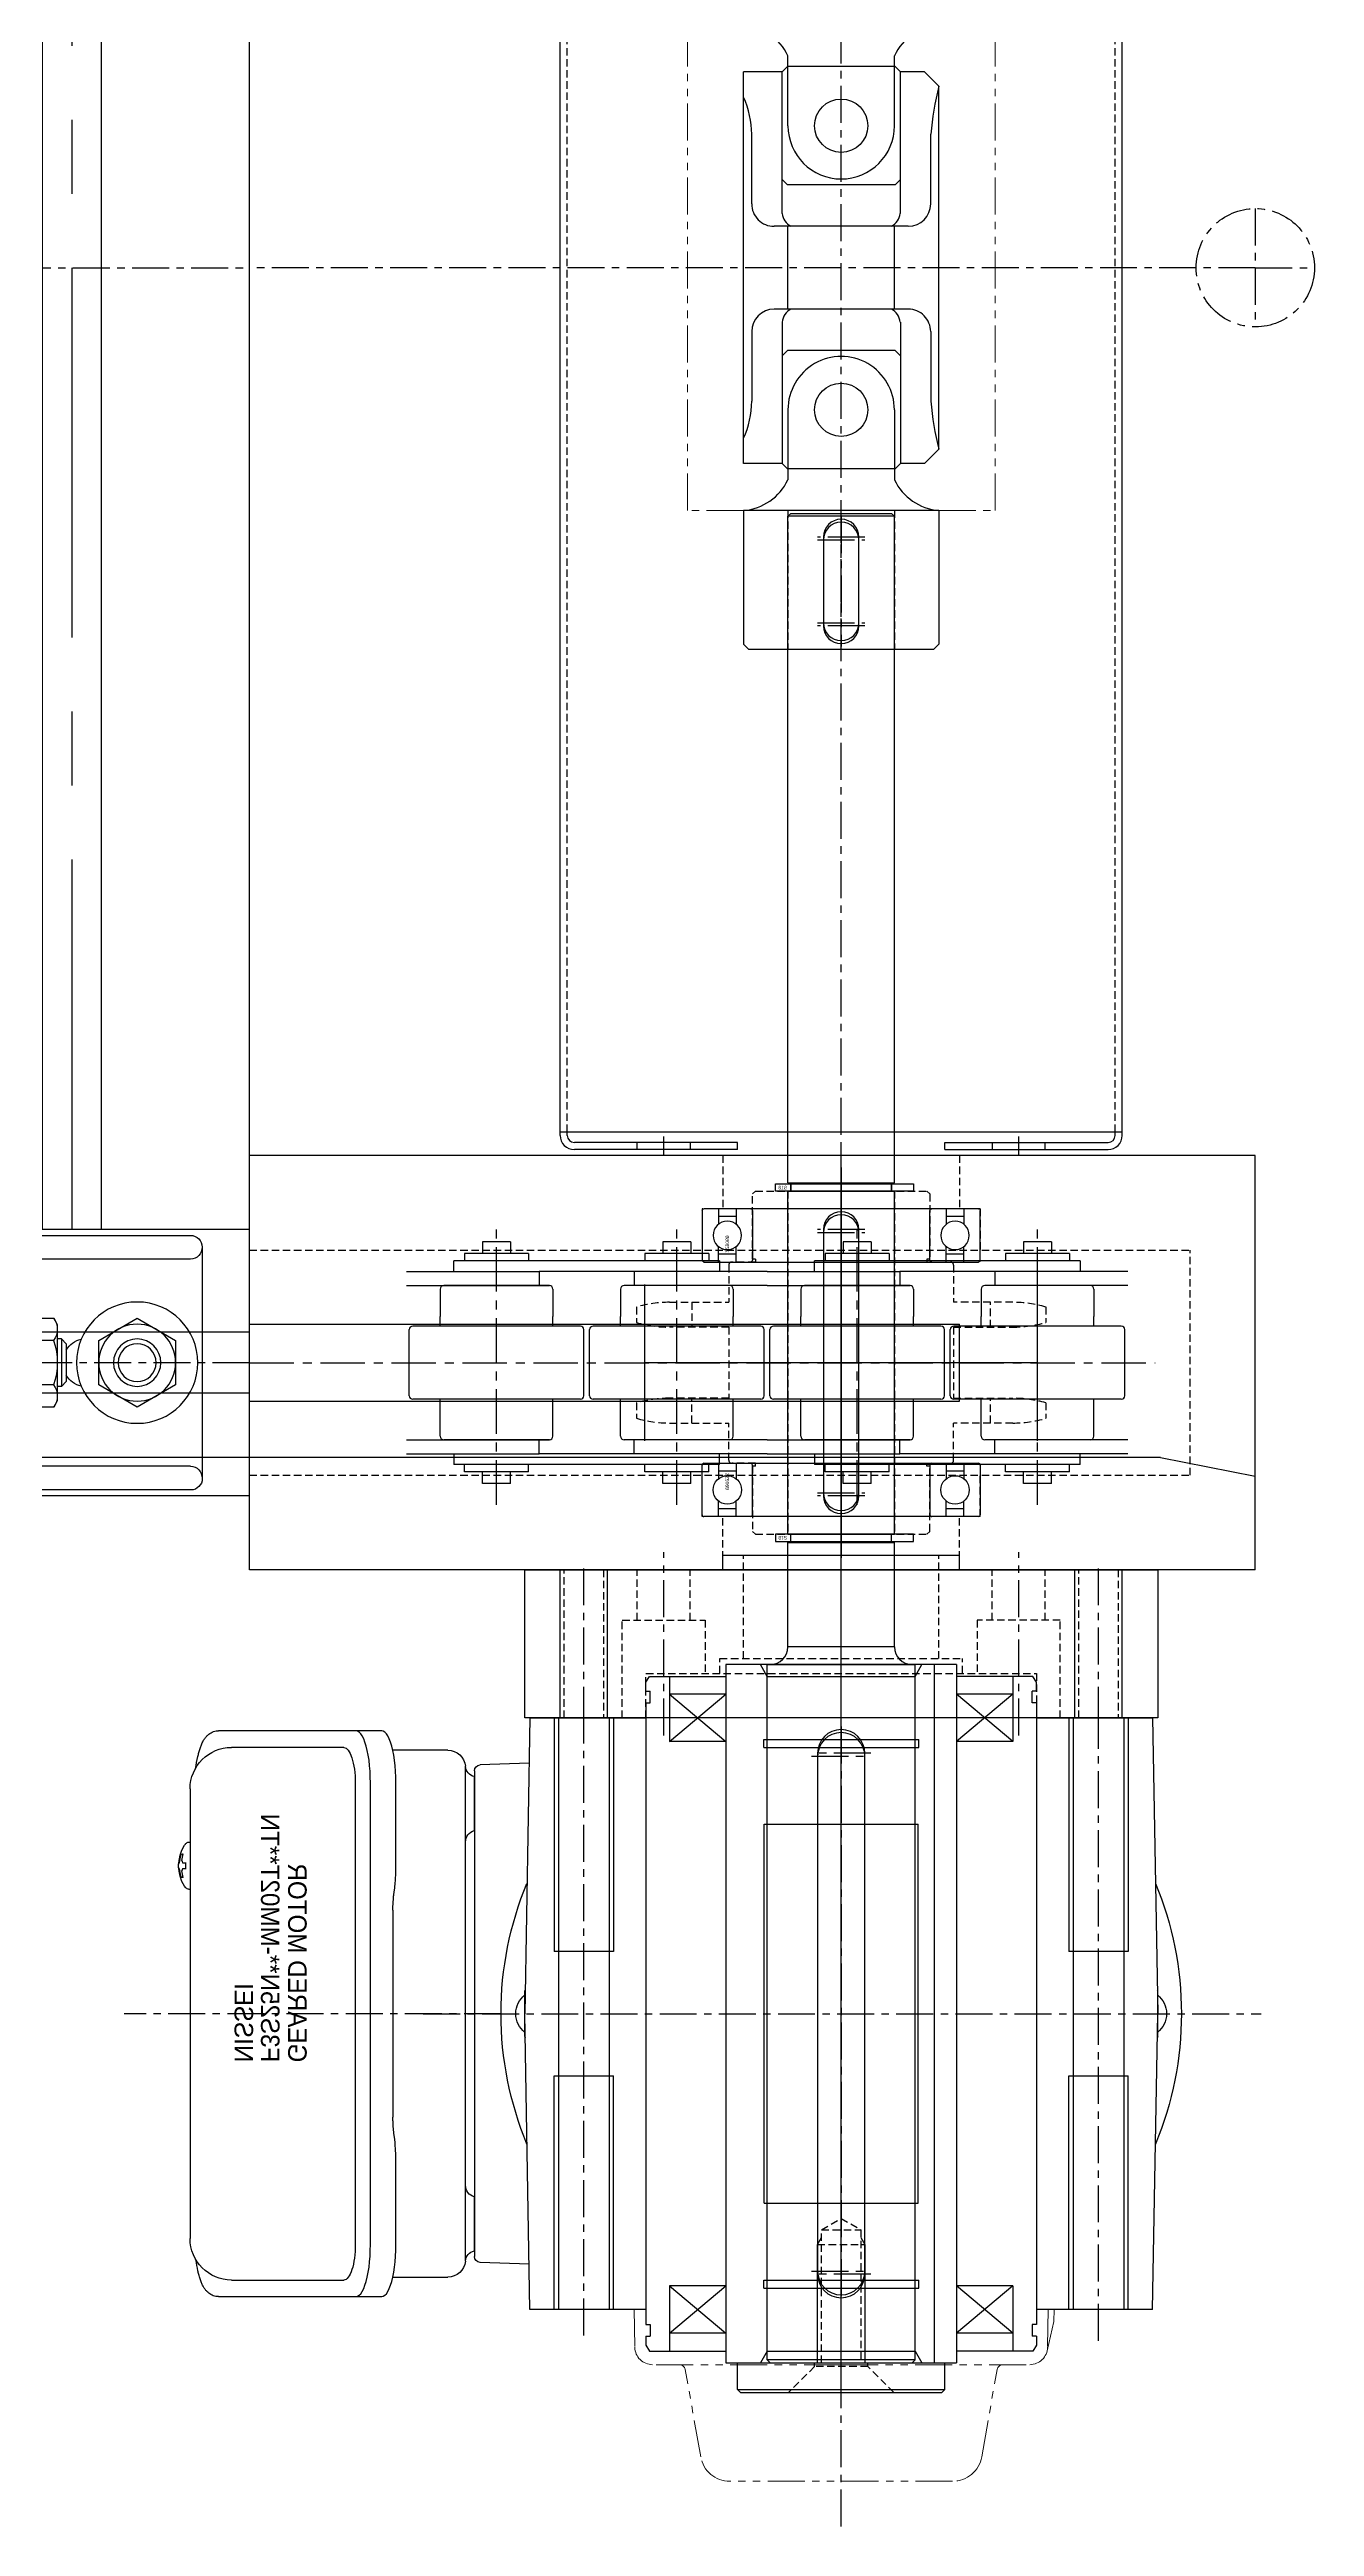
# Model space of a CAD drawing. Header units: inches. Extents: x 0 to 77285, y -118 to 40065.
# Drawn here: x 68292.9 to 68506.7, y 22406.6 to 22825.1 of the extents above; entities that cross this region are included whole.
import ezdxf
from ezdxf.enums import TextEntityAlignment as Align

# ---------------------------------------------------------------- set-up
doc = ezdxf.new("R2010")
doc.units = ezdxf.units.IN
doc.header["$LTSCALE"] = 5
doc.header["$MEASUREMENT"] = 0
for name, pattern in [('CENTER', [2, 1.25, -0.25, 0.25, -0.25]), ('CENTERX2', [4, 2.5, -0.5, 0.5, -0.5]), ('HIDDEN', [0.375, 0.25, -0.125]), ('PHANTOM', [2.5, 1.25, -0.25, 0.25, -0.25, 0.25, -0.25])]:
    doc.linetypes.add(name, pattern=pattern)
for name, color, linetype in [('11', 1, 'CENTER'), ('22', 2, 'HIDDEN'), ('44', 4, 'Continuous'), ('55', 5, 'Continuous'), ('77', 40, 'HIDDEN'), ('A', 8, 'Continuous'), ('B', 123, 'Continuous'), ('G', 231, 'Continuous'), ('T', 3, 'Continuous'), ('Y', 60, 'Continuous')]:
    doc.layers.add(name, color=color, linetype=linetype)
doc.layers.add('33', color=3, linetype='PHANTOM', lineweight=9)
doc.styles.add('SCI', font='')
doc.styles.get("Standard").update_dxf_attribs({"font": 'arial.ttf'})
doc.styles.get('SCI').set_extended_font_data('Gulim')

# ---------------------------------------------------------------- blocks, each defined once
blk = doc.blocks.new('A$C632A6005')
for p, q in [((-21.5, 0), (-21.5, -40)), ((21.5, 0), (-21.5, 0)), ((21.5, -40.1), (21.5, 0)), ((-17.5, -40), (-17.5, -11.5)), ((-15.5, -9.5), (15.5, -9.5)), ((10.25, -9.5), (-10.25, -9.5)), ((-10.25, -9.5), (-10.25, -11)), ((-10.25, -11), (10.25, -11)), ((-10.25, -11), (-7.51, -12.3)), ((-7.51, -12.3), (-7.51, -16.89)), ((-3.75, -16.86), (-3.75, -12.3)), ((3.76, -16.86), (3.76, -12.3)), ((7.51, -12.3), (10.25, -11)), ((7.51, -16.89), (7.51, -12.3)), ((10.25, -11), (10.25, -9.5)), ((17.5, -40), (17.5, -11.5)), ((-7.51, -16.89), (-6.44, -17.5)), ((-6.44, -17.5), (6.45, -17.5)), ((-4, -18.2), (-4, -17.5)), ((-4, -18.2), (4, -18.2)), ((-3.2, -19), (-4, -18.2)), ((-3.2, -19), (3.2, -19)), ((3.2, -19), (4, -18.2)), ((4, -18.2), (4, -17.5)), ((6.45, -17.5), (7.51, -16.89)), ((-3.75, -24.5), (-7.5, -31)), ((3.75, -24.5), (-3.75, -24.5)), ((7.51, -31), (3.75, -24.5)), ((-7.5, -31), (-3.75, -37.5)), ((3.75, -37.5), (7.51, -31)), ((-3.75, -37.5), (3.75, -37.5)), ((-19.5, -42), (19.6, -42))]:
    blk.add_line(p, q)
for radius in [10.25, 6.5, 4, 3.2]:
    blk.add_circle((0, -31), radius)
for centre, radius, start, end in [((-15.5, -11.5), 2, 90, 180), ((-5.63, -9.89), 3.06, 232.1211, 307.8789), ((0, -1.68), 11.26, 250.5288, 289.4712), ((5.63, -9.89), 3.06, 232.1211, 307.8789), ((15.5, -11.5), 2, 0, 90), ((-5.63, -14.44), 3.06, 232.1211, 307.8789), ((0, -22.5), 4.1, 121.3886, 166.7272), ((0, -6.24), 11.26, 250.5288, 289.4712), ((0, -22.5), 4.1, 13.2728, 58.6114), ((5.63, -14.44), 3.06, 232.1211, 307.8789), ((-19.5, -40), 2, 180, 270), ((-19.5, -40), 2, 270, 0), ((19.5, -40), 2, 180, 270), ((19.6, -40.1), 1.9, 270, 0)]:
    blk.add_arc(centre, radius, start, end)
blk = doc.blocks.new('A$Cf526916b')
at = {"layer": '44', "xscale": -1, "rotation": 180}
blk.add_blockref('A$C632A6005', (370, 0), dxfattribs=at)
blk = doc.blocks.new('A$Ccec5035d')
for p, q in [((0, 0), (0, -60)), ((325, 0), (0, 0)), ((325, 0), (325, -60)), ((20, -42), (20, -60)), ((20, -42), (50, -42)), ((20, -42), (20, -60)), ((20, -42.5), (20, -59.5)), ((25, -42.5), (20, -42.5)), ((25, -42.5), (20, -42.5)), ((25, -59.5), (25, -42.5)), ((25, -59.5), (25, -42.5)), ((25, -56.63), (25, -45.37)), ((25, -56.63), (25, -45.37)), ((30.92, -43.49), (25.58, -43.49)), ((30.92, -43.49), (25.58, -43.49)), ((31.5, -56.63), (31.5, -45.37)), ((31.5, -56.63), (31.5, -45.37)), ((50, -42), (50, -60)), ((275, -42), (275, -60)), ((305, -42), (275, -42)), ((293.5, -56.63), (293.5, -45.37)), ((293.5, -56.63), (293.5, -45.37)), ((294.08, -43.49), (299.42, -43.49)), ((294.08, -43.49), (299.42, -43.49)), ((300, -59.5), (300, -42.5)), ((300, -42.5), (305, -42.5)), ((300, -59.5), (300, -42.5)), ((300, -42.5), (305, -42.5)), ((300, -56.63), (300, -45.37)), ((300, -56.63), (300, -45.37)), ((305, -42), (305, -60)), ((305, -42), (305, -60)), ((305, -42.5), (305, -59.5)), ((25.58, -47.25), (30.92, -47.25)), ((25.58, -47.25), (30.92, -47.25)), ((31.5, -47), (32.72, -47)), ((31.5, -47), (32.72, -47)), ((31.5, -47.68), (33.4, -47.68)), ((31.5, -47.68), (33.4, -47.68)), ((32.72, -47), (32.72, -55)), ((32.72, -47), (33.4, -47.68)), ((32.72, -47), (32.72, -55)), ((32.72, -47), (33.4, -47.68)), ((33.4, -47.68), (33.4, -54.32)), ((33.4, -47.68), (33.4, -54.32)), ((292.28, -47), (291.6, -47.68)), ((292.28, -47), (291.6, -47.68)), ((291.6, -47.68), (291.6, -54.32)), ((293.5, -47.68), (291.6, -47.68)), ((291.6, -47.68), (291.6, -54.32)), ((293.5, -47.68), (291.6, -47.68)), ((292.28, -47), (292.28, -55)), ((293.5, -47), (292.28, -47)), ((292.28, -47), (292.28, -55)), ((293.5, -47), (292.28, -47)), ((299.42, -47.25), (294.08, -47.25)), ((299.42, -47.25), (294.08, -47.25)), ((31.5, -54.32), (33.4, -54.32)), ((31.5, -54.32), (33.4, -54.32)), ((33.4, -54.32), (32.72, -55)), ((33.4, -54.32), (32.72, -55)), ((291.6, -54.32), (292.28, -55)), ((293.5, -54.32), (291.6, -54.32)), ((291.6, -54.32), (292.28, -55)), ((293.5, -54.32), (291.6, -54.32)), ((25.58, -54.75), (30.92, -54.75)), ((25.58, -54.75), (30.92, -54.75)), ((25.58, -58.51), (30.92, -58.51)), ((25.58, -58.51), (30.92, -58.51)), ((32.72, -55), (31.5, -55)), ((32.72, -55), (31.5, -55)), ((292.28, -55), (293.5, -55)), ((292.28, -55), (293.5, -55)), ((299.42, -54.75), (294.08, -54.75)), ((299.42, -54.75), (294.08, -54.75)), ((299.42, -58.51), (294.08, -58.51)), ((299.42, -58.51), (294.08, -58.51)), ((0, -60), (20, -60)), ((20, -59.5), (25, -59.5)), ((20, -59.5), (25, -59.5)), ((275, -60), (50, -60)), ((305, -59.5), (300, -59.5)), ((305, -59.5), (300, -59.5)), ((325, -60), (305, -60))]:
    blk.add_line(p, q)
at = {"color": 252}
for p, q in [((325, -25), (0, -25)), ((325, -35), (0, -35))]:
    blk.add_line(p, q, dxfattribs=at)
for centre, radius, start, end in [((28.32, -45.37), 3.32, 145.6158, 214.3842), ((28.32, -45.37), 3.32, 145.6158, 214.3842), ((28.18, -45.37), 3.32, 325.6158, 34.3842), ((28.18, -45.37), 3.32, 325.6158, 34.3842), ((296.82, -45.37), 3.32, 145.6158, 214.3842), ((296.82, -45.37), 3.32, 145.6158, 214.3842), ((296.68, -45.37), 3.32, 325.6158, 34.3842), ((296.68, -45.37), 3.32, 325.6158, 34.3842), ((37.42, -51), 12.42, 162.412, 197.588), ((37.42, -51), 12.42, 162.412, 197.588), ((19.08, -51), 12.42, 342.412, 17.588), ((19.08, -51), 12.42, 342.412, 17.588), ((305.92, -51), 12.42, 162.412, 197.588), ((305.92, -51), 12.42, 162.412, 197.588), ((287.58, -51), 12.42, 342.412, 17.588), ((287.58, -51), 12.42, 342.412, 17.588), ((28.32, -56.63), 3.32, 145.6158, 214.3842), ((28.32, -56.63), 3.32, 145.6158, 214.3842), ((28.18, -56.63), 3.32, 325.6158, 34.3842), ((28.18, -56.63), 3.32, 325.6158, 34.3842), ((296.82, -56.63), 3.32, 145.6158, 214.3842), ((296.82, -56.63), 3.32, 145.6158, 214.3842), ((296.68, -56.63), 3.32, 325.6158, 34.3842), ((296.68, -56.63), 3.32, 325.6158, 34.3842)]:
    blk.add_arc(centre, radius, start, end)
at = {"layer": '11', "linetype": 'CENTERX2', "ltscale": 5}
blk.add_line((325, -30), (0, -30), dxfattribs=at)
blk = doc.blocks.new('A$C8800e7f5')
for p, q in [((0, -23.2), (0, 23.2)), ((0.3, 23.5), (8.7, 23.5)), ((9, 23.2), (9, -23.2)), ((0, 20.75), (2.63, 20.75)), ((0, 17.75), (2.63, 17.75)), ((1.31, 17.75), (1.31, 20.75)), ((9, 20.75), (6.37, 20.75)), ((9, 17.75), (6.37, 17.75)), ((7.69, 17.75), (7.69, 20.75)), ((0.3, 15), (8.7, 15)), ((8.7, -15), (0.3, -15)), ((0, -17.75), (2.63, -17.75)), ((0, -20.75), (2.63, -20.75)), ((1.31, -20.75), (1.31, -17.75)), ((9, -17.75), (6.37, -17.75)), ((9, -20.75), (6.37, -20.75)), ((7.69, -20.75), (7.69, -17.75)), ((8.7, -23.5), (0.3, -23.5))]:
    blk.add_line(p, q)
for centre in [(4.5, 19.25), (4.5, -19.25)]:
    blk.add_circle(centre, 2.4)
for centre, start, end in [((0.3, 23.2), 90, 180), ((8.7, 23.2), 0, 90), ((0.3, 15.3), 180, 270), ((8.7, 15.3), 270, 0), ((0.3, -15.3), 90, 180), ((8.7, -15.3), 0, 90), ((0.3, -23.2), 180, 270), ((8.7, -23.2), 270, 360)]:
    blk.add_arc(centre, 0.3, start, end)
at = {"layer": '11'}
blk.add_line((-1, 0), (10, 0), dxfattribs=at)
at = {"layer": '44'}
blk.add_text('6906ZZ', height=0.6, dxfattribs=at).set_placement((4.5, 18.95))
blk = doc.blocks.new('A$Ce9aabcbc')
for p, q in [((-7.01, 34.58), (-9.62, 34.58)), ((9.19, 34.58), (6.58, 34.58)), ((-10.42, 29), (-10.42, 19)), ((-10.42, 25.25), (-6.22, 25.25)), ((-6.22, 19), (-6.22, 29)), ((5.78, 19), (5.78, 29)), ((9.98, 25.25), (5.78, 25.25)), ((9.98, 29), (9.98, 19)), ((-17.22, 14.5), (-17.22, 18.5)), ((-16.72, 19), (-10.42, 19)), ((5.78, 19), (-6.22, 19)), ((16.28, 19), (9.98, 19)), ((16.78, 14.5), (16.78, 18.5)), ((-28.72, 15), (-29.22, 14.5)), ((-29.22, 14.5), (-29.22, 0)), ((-17.72, 15), (-28.72, 15)), ((-17.72, 14.5), (-17.72, 15)), ((-17.72, 14.5), (-17.22, 14.5)), ((17.28, 14.5), (16.78, 14.5)), ((17.28, 14.5), (17.28, 15)), ((17.28, 15), (28.28, 15)), ((28.28, 15), (28.78, 14.5)), ((28.78, 14.5), (28.78, 0)), ((28.78, 9), (-29.22, 9)), ((-29.22, 0), (-29.22, -14.5)), ((28.78, 0), (28.78, -14.5)), ((28.78, -9), (-29.22, -9)), ((-28.72, -15), (-29.22, -14.5)), ((-28.72, -15), (-17.72, -15)), ((-17.72, -15), (-17.72, -14.5)), ((-17.72, -14.5), (-17.22, -14.5)), ((-17.22, -14.5), (-17.22, -18.5)), ((16.78, -14.5), (16.78, -18.5)), ((17.28, -14.5), (16.78, -14.5)), ((17.28, -15), (17.28, -14.5)), ((28.28, -15), (17.28, -15)), ((28.28, -15), (28.78, -14.5)), ((-16.72, -19), (-10.42, -19)), ((-10.42, -29), (-10.42, -19)), ((-6.22, -19), (-6.22, -29)), ((5.78, -19), (-6.22, -19)), ((5.78, -19), (5.78, -29)), ((9.98, -29), (9.98, -19)), ((16.28, -19), (9.98, -19)), ((-10.42, -25.25), (-6.22, -25.25)), ((5.78, -25.25), (9.98, -25.25)), ((-7.01, -34.58), (-9.62, -34.58)), ((9.19, -34.58), (6.58, -34.58))]:
    blk.add_line(p, q)
at = {"linetype": 'Continuous'}
blk.add_line((-13.42, -33.19), (12.98, -33.19), dxfattribs=at)
for centre, radius, start, end in [((9.58, 29), 20, 163.7846, 180), ((-26.22, 29), 20, 0, 16.2154), ((25.78, 29), 20, 163.7846, 180), ((-10.02, 29), 20, 0, 16.2154), ((-16.72, 18.5), 0.5, 90, 180), ((16.28, 18.5), 0.5, 0, 90), ((-16.72, -18.5), 0.5, 180, 270), ((16.28, -18.5), 0.5, 270, 0), ((9.58, -29), 20, 180, 196.2154), ((-26.22, -29), 20, 343.7846, 0), ((25.78, -29), 20, 180, 196.2154), ((-10.02, -29), 20, 343.7846, 0)]:
    blk.add_arc(centre, radius, start, end)
at = {"layer": '11', "linetype": 'Continuous'}
for p, q in [((-13.42, 33.19), (12.98, 33.19)), ((-0.22, -33.19), (-0.22, 33.19)), ((32.78, 0), (-33.22, 0)), ((-13.42, -33.19), (12.98, -33.19))]:
    blk.add_line(p, q, dxfattribs=at)
blk = doc.blocks.new('FINALrf2040vrp-sc')
for p, q in [((10.715, 4.15), (14.685, 4.15)), ((10.715, 4.15), (10.715, 2.5)), ((14.685, 4.15), (14.685, 2.5)), ((36.115, 4.15), (36.115, 2.5)), ((36.115, 4.15), (40.085, 4.15)), ((40.085, 4.15), (40.085, 2.5)), ((0, 0), (18.7, 0)), ((6.7, 1.5), (44.1, 1.5)), ((6.7, 1.5), (6.7, 0)), ((8.2, 2.5), (8.2, 1.5)), ((8.2, 2.5), (17.2, 2.5)), ((17.2, 2.5), (17.2, 1.5)), ((18.7, 0), (32.1, 0)), ((18.7, 0), (18.7, -2)), ((32.1, 0), (32.1, -2)), ((50.8, 0), (32.1, 0)), ((33.6, 2.5), (42.6, 2.5)), ((33.6, 2.5), (33.6, 1.5)), ((42.6, 2.5), (42.6, 1.5)), ((44.1, 0), (44.1, 1.5)), ((0, -2), (20.14, -2)), ((4.76, -2.5), (4.76, -6.35)), ((20.64, -2.5), (20.64, -6.35)), ((30.16, -2.5), (30.16, -6.35)), ((50.8, -2), (30.66, -2)), ((30.66, -2), (45.54, -2)), ((46.04, -2.5), (46.04, -6.35)), ((4.76, -6.35), (4.76, -7.7)), ((20.64, -6.35), (20.64, -7.7)), ((30.16, -6.35), (30.16, -7.7)), ((46.04, -6.35), (46.04, -7.7)), ((0.4, -8.2), (0.4, -17.5)), ((0.9, -7.7), (24.5, -7.7)), ((25, -8.2), (25, -17.5)), ((25.8, -8.2), (25.8, -17.5)), ((26.3, -7.7), (49.9, -7.7)), ((50.4, -8.2), (50.4, -17.5)), ((0.9, -18), (24.5, -18)), ((4.76, -18), (4.76, -19.35)), ((4.76, -23.2), (4.76, -19.35)), ((20.64, -18), (20.64, -19.35)), ((20.64, -23.2), (20.64, -19.35)), ((26.3, -18), (49.9, -18)), ((30.16, -18), (30.16, -19.35)), ((30.16, -23.2), (30.16, -19.35)), ((46.04, -18), (46.04, -19.35)), ((46.04, -23.2), (46.04, -19.35)), ((0, -23.7), (20.14, -23.7)), ((18.7, -25.7), (18.7, -23.7)), ((30.66, -23.7), (45.54, -23.7)), ((50.8, -23.7), (30.66, -23.7)), ((32.1, -25.7), (32.1, -23.7)), ((0, -25.7), (18.7, -25.7)), ((6.7, -27.2), (6.7, -25.7)), ((6.7, -27.2), (44.1, -27.2)), ((8.2, -28.2), (8.2, -27.2)), ((17.2, -28.2), (17.2, -27.2)), ((18.7, -25.7), (32.1, -25.7)), ((50.8, -25.7), (32.1, -25.7)), ((33.6, -28.2), (33.6, -27.2)), ((42.6, -28.2), (42.6, -27.2)), ((44.1, -25.7), (44.1, -27.2)), ((8.2, -28.2), (17.2, -28.2)), ((10.715, -29.85), (10.715, -28.2)), ((10.715, -29.85), (14.685, -29.85)), ((14.685, -29.85), (14.685, -28.2)), ((33.6, -28.2), (42.6, -28.2)), ((36.115, -29.85), (36.115, -28.2)), ((36.115, -29.85), (40.085, -29.85)), ((40.085, -29.85), (40.085, -28.2))]:
    blk.add_line(p, q)
for centre, start, end in [((5.26, -2.5), 90, 180), ((20.14, -2.5), 0, 90), ((30.66, -2.5), 90, 180), ((45.54, -2.5), 0, 90), ((0.9, -8.2), 90, 180), ((24.5, -8.2), 0, 90), ((26.3, -8.2), 90, 180), ((49.9, -8.2), 0, 90), ((0.9, -17.5), 180, 270), ((24.5, -17.5), 270, 0), ((26.3, -17.5), 180, 270), ((49.9, -17.5), 270, 0), ((5.26, -23.2), 180, 270), ((20.14, -23.2), 270, 0), ((30.66, -23.2), 180, 270), ((45.54, -23.2), 270, 0)]:
    blk.add_arc(centre, 0.5, start, end)
at = {"layer": '11'}
for p, q in [((12.7, 7.15), (12.7, -32.85)), ((38.1, 7.15), (38.1, -32.85))]:
    blk.add_line(p, q, dxfattribs=at)
blk = doc.blocks.new('A$C006C2B59')
at = {"layer": '11'}
blk.add_line((-60.19, 0), (67.37, 0), dxfattribs=at)
at = {"rotation": 179.9999999999999}
for p in [(12.7, -12.85), (63.5, -12.85)]:
    blk.add_blockref('FINALrf2040vrp-sc', p, dxfattribs=at)
blk = doc.blocks.new('A$Ccf8f4fcd')
for p, q in [((3.4, 47.5), (4, 47.5)), ((3.4, 46.3), (4, 46.3)), ((296, 47.5), (4, 47.5)), ((4, -47.5), (4, 47.5)), ((296, -47.5), (296, 47.5)), ((296.6, 47.5), (296, 47.5)), ((296.6, 46.3), (296, 46.3)), ((1, 17.5), (1, 45.1)), ((2.2, 17.5), (2.2, 45.1)), ((297.8, 17.5), (297.8, 45.1)), ((299, 17.5), (299, 45.1)), ((1, 17.5), (2.2, 17.5)), ((299, 17.5), (297.8, 17.5)), ((1, -17.5), (1, -45.1)), ((1, -17.5), (2.2, -17.5)), ((2.2, -17.5), (2.2, -45.1)), ((297.8, -17.5), (297.8, -45.1)), ((299, -17.5), (297.8, -17.5)), ((299, -17.5), (299, -45.1)), ((3.4, -46.3), (4, -46.3)), ((3.4, -47.5), (4, -47.5)), ((296, -47.5), (4, -47.5)), ((296.6, -46.3), (296, -46.3)), ((296.6, -47.5), (296, -47.5))]:
    blk.add_line(p, q)
for centre, radius, start, end in [((3.4, 45.1), 2.4, 90, 180), ((3.4, 45.1), 1.2, 90, 180), ((296.6, 45.1), 2.4, 0, 90), ((296.6, 45.1), 1.2, 0, 90), ((3.4, -45.1), 2.4, 180, 270), ((3.4, -45.1), 1.2, 180, 270), ((296.6, -45.1), 1.2, 270, 0), ((296.6, -45.1), 2.4, 270, 0)]:
    blk.add_arc(centre, radius, start, end)
at = {"layer": '11'}
for p, q in [((0, 30), (3.2, 30)), ((300, 30), (296.8, 30)), ((0, -30), (3.2, -30)), ((300, -30), (296.8, -30))]:
    blk.add_line(p, q, dxfattribs=at)
at = {"layer": '22'}
for p, q in [((296, 46.3), (3.4, 46.3)), ((1, 34.5), (2.2, 34.5)), ((299, 34.5), (297.8, 34.5)), ((2.2, 25.5), (1, 25.5)), ((297.8, 25.5), (299, 25.5)), ((2.2, -25.5), (1, -25.5)), ((297.8, -25.5), (299, -25.5)), ((1, -34.5), (2.2, -34.5)), ((299, -34.5), (297.8, -34.5)), ((296, -46.3), (4, -46.3))]:
    blk.add_line(p, q, dxfattribs=at)
blk = doc.blocks.new('A$Ce0788daf')
for p, q in [((335, 170), (335, 0)), ((405, 170), (335, 170)), ((405, 170), (405, 0)), ((376.5, 120), (363.5, 120)), ((363.5, 0), (363.5, 120)), ((376.5, 0), (376.5, 120)), ((405, 0), (335, 0))]:
    blk.add_line(p, q)
at = {"layer": '11'}
for p, q in [((185, 170), (185, 180)), ((175, 170), (195, 170)), ((185, 170), (185, 0)), ((406, 100), (334, 100))]:
    blk.add_line(p, q, dxfattribs=at)
blk.add_circle((185, 170), 10, dxfattribs=at)
at = {"layer": '22'}
for p, q in [((389, 159), (351, 159)), ((351, 0), (351, 159)), ((389, 0), (389, 159)), ((344, 123.5), (344, 76.5)), ((344, 123.5), (351, 123.5)), ((396, 123.5), (389, 123.5)), ((396, 123.5), (396, 76.5)), ((335, 120), (344, 120)), ((405, 120), (396, 120)), ((335, 80), (344, 80)), ((405, 80), (396, 80)), ((344, 76.5), (351, 76.5)), ((396, 76.5), (389, 76.5))]:
    blk.add_line(p, q, dxfattribs=at)
at = {"layer": 'G'}
for q in [(389.2, 170), (386, 0)]:
    blk.add_line((386, 154), q, dxfattribs=at)
at = {"layer": '22', "rotation": 180}
blk.add_blockref('A$Ce9aabcbc', (369.78, 100), dxfattribs=at)
at = {"layer": '44', "xscale": -1, "rotation": 180}
blk.add_blockref('A$C8800e7f5', (344, 100), dxfattribs=at)
at = {"layer": '44', "rotation": 180}
blk.add_blockref('A$C8800e7f5', (396, 100), dxfattribs=at)
at = {"layer": 'B', "xscale": 1.2, "yscale": 1.2, "zscale": 1.2, "rotation": 90.00000000000001}
blk.add_blockref('A$C006C2B59', (370, 72.23), dxfattribs=at)
at = {"layer": 'Y'}
blk.add_blockref('A$Ccf8f4fcd', (35, 100), dxfattribs=at)
blk = doc.blocks.new('A$Cfa1c9302')
for p, q in [((-50, 52.63), (0, 53.5)), ((-50, 52.63), (-50, 33)), ((-3.88, 53.5), (-4, 53.43)), ((-3.88, 53.5), (3.88, 53.5)), ((50, 52.63), (0, 53.5)), ((3.88, 53.5), (4, 53.43)), ((50, 33), (50, 52.63)), ((50, 47.8), (-50, 47.8)), ((50, 39.2), (-50, 39.2)), ((-56, 33), (-57, 32.42)), ((-57, 32.42), (-57, 19.5)), ((-54.5, 33), (-56, 33)), ((-54.5, 33), (-54.5, 32.3)), ((-52.5, 32.3), (-54.5, 32.3)), ((-52.5, 33), (-52.5, 32.3)), ((52.5, 33), (-52.5, 33)), ((52.5, 33), (52.5, 32.3)), ((52.5, 32.3), (54.5, 32.3)), ((54.5, 33), (54.5, 32.3)), ((54.5, 33), (56, 33)), ((56, 33), (57, 32.42)), ((57, 32.42), (57, 19.5)), ((-46, 29), (-57, 29)), ((-54, 29), (-54, 19.5)), ((-46, 29), (-54, 19.5)), ((-54, 29), (-46, 19.5)), ((-46, 29), (-46, 19.5)), ((46, 29), (46, 19.5)), ((54, 29), (46, 19.5)), ((46, 29), (54, 19.5)), ((57, 29), (46, 29)), ((54, 29), (54, 19.5)), ((59, 19.5), (-59, 19.5)), ((-59, -19.5), (-59, 19.5)), ((59, 19.5), (59, -19.5)), ((-59, 15.8), (59, 15.8)), ((-57, 12.5), (-59, 13.65)), ((-46.35, 13.1), (-45, 13.1)), ((-46.35, -13.1), (-46.35, 13.1)), ((-45, -13.1), (-45, 13.1)), ((-32, -13), (-32, 13)), ((-32, 13), (32, 13)), ((32, -13), (32, 13)), ((45, 13.1), (46.35, 13.1)), ((45, -13.1), (45, 13.1)), ((46.35, -13.1), (46.35, 13.1)), ((57, 12.5), (59, 13.65)), ((-57, 12.5), (-46.35, 12.5)), ((-57, -12.5), (-57, 12.5)), ((-45, 12.5), (-32, 12.5)), ((32, 12.5), (45, 12.5)), ((46.35, 12.5), (57, 12.5)), ((57, -12.5), (57, 12.5)), ((-57, -12.5), (-57, 0)), ((-57, -12.5), (-59, -13.65)), ((-57, -12.5), (-46.35, -12.5)), ((-45, -12.5), (-32, -12.5)), ((32, -12.5), (45, -12.5)), ((46.35, -12.5), (57, -12.5)), ((57, -12.5), (59, -13.65)), ((-46.35, -13.1), (-45, -13.1)), ((-32, -13), (32, -13)), ((45, -13.1), (46.35, -13.1)), ((59, -19.5), (-59, -19.5)), ((-57, -32.42), (-57, -19.5)), ((-54, -19.5), (-54, -29)), ((-54, -29), (-46, -19.5)), ((-46, -29), (-54, -19.5)), ((-46, -19.5), (-46, -29)), ((46, -19.5), (46, -29)), ((46, -29), (54, -19.5)), ((54, -29), (46, -19.5)), ((54, -19.5), (54, -29)), ((57, -32.42), (57, -19.5)), ((-46, -29), (-57, -29)), ((57, -29), (46, -29)), ((-56, -33), (-57, -32.42)), ((-54.5, -33), (-56, -33)), ((-54.5, -33), (-54.5, -32.3)), ((-52.5, -32.3), (-54.5, -32.3)), ((-52.5, -33), (-52.5, -32.3)), ((52.5, -33), (-52.5, -33)), ((-50, -33), (-50, -52.63)), ((50, -52.63), (50, -33)), ((52.5, -33), (52.5, -32.3)), ((52.5, -32.3), (54.5, -32.3)), ((54.5, -33), (54.5, -32.3)), ((54.5, -33), (56, -33)), ((56, -33), (57, -32.42)), ((50, -39.2), (-50, -39.2)), ((50, -47.8), (-50, -47.8)), ((-50, -52.63), (0, -53.5)), ((-42.32, -52.76), (-42.03, -61.03)), ((-3.88, -53.5), (-4, -53.43)), ((-3.88, -53.5), (3.88, -53.5)), ((50, -52.63), (0, -53.5)), ((3.88, -53.5), (4, -53.43)), ((42.32, -52.76), (42.03, -61.03)), ((41.03, -62), (-41.03, -62)), ((-40.06, -62), (-30.94, -62)), ((30.93, -62), (40.05, -62)), ((-44.5, -75.78), (-44.5, -66.5)), ((-41.69, -63.5), (-37.5, -63.5)), ((-37.5, -63.5), (41.68, -63.5)), ((44.5, -66.5), (44.5, -75.78)), ((-39, -75.25), (-24.88, -75.25)), ((24.87, -75.25), (39, -75.25)), ((-47.8, -82), (-47.8, -77.67)), ((-21.26, -75.47), (-20.53, -75.57)), ((17.5, -75.77), (-17.5, -75.77)), ((20.52, -75.57), (21.26, -75.47)), ((47.8, -77.67), (47.8, -82)), ((-47.8, -105.26), (-47.8, -82)), ((-39, -79.57), (39, -79.57)), ((39, -82.13), (-39, -82.13)), ((47.8, -82), (47.8, -105.26)), ((-45, -103.05), (-45, -84.08)), ((45, -84.08), (45, -103.05)), ((38, -110.05), (-38, -110.05)), ((21.03, -110.05), (21, -110.19)), ((21, -110.05), (21, -110.19)), ((24.48, -110.74), (24.48, -111.33)), ((24.48, -111.87), (24.48, -111.97)), ((25.51, -111.33), (25.51, -110.74)), ((25.51, -111.97), (25.51, -111.87)), ((29, -110.2), (28.97, -110.05)), ((29, -110.19), (29, -110.05))]:
    blk.add_line(p, q)
for points in [[(-47.8, -77.67), (-47.75, -77.4), (-47.58, -77.13), (-47.31, -76.87), (-46.93, -76.62), (-46.45, -76.38), (-45.88, -76.16), (-45.23, -75.96), (-44.49, -75.78), (-43.69, -75.62), (-42.82, -75.49), (-41.91, -75.38), (-40.96, -75.31), (-39.99, -75.26), (-39, -75.25)], [(39, -75.25), (39.98, -75.26), (40.96, -75.31), (41.9, -75.38), (42.82, -75.49), (43.68, -75.62), (44.48, -75.78), (45.22, -75.96), (45.88, -76.16), (46.45, -76.38), (46.93, -76.62), (47.3, -76.87), (47.58, -77.13), (47.74, -77.4), (47.8, -77.67)], [(-47.8, -82), (-47.75, -81.73), (-47.58, -81.46), (-47.31, -81.2), (-46.93, -80.95), (-46.45, -80.71), (-45.88, -80.49), (-45.23, -80.28), (-44.49, -80.1), (-43.69, -79.95), (-42.82, -79.81), (-41.91, -79.71), (-40.96, -79.64), (-39.99, -79.59), (-39, -79.57)], [(39, -79.57), (39.98, -79.59), (40.96, -79.64), (41.9, -79.71), (42.82, -79.81), (43.68, -79.95), (44.48, -80.1), (45.22, -80.28), (45.88, -80.49), (46.45, -80.71), (46.93, -80.95), (47.3, -81.2), (47.58, -81.46), (47.74, -81.73), (47.8, -82)], [(21.31, -110.81), (21.4, -110.89), (21.54, -111)], [(28.46, -111), (28.6, -110.89), (28.68, -110.83)], [(28.68, -110.83), (28.69, -110.81)]]:
    blk.add_lwpolyline(points)
for centre, radius, start, end in [((0, 0), 57.5, 90, 112.5195), ((0, 51), 4, 37.6752, 142.3248), ((0, 0), 57.5, 67.4805, 90), ((0, 0), 57.5, 247.4805, 270), ((0, -51), 4, 217.6752, 322.3248), ((0, 0), 57.5, 270, 292.5195), ((-41.03, -61), 1, 182, 270), ((-42, -61.53), 2, 275.7392, 346.2628), ((-29, -61.5), 2, 194.4775, 270), ((29, -61.5), 2, 270, 345.5225), ((42, -61.53), 2, 193.7372, 264.2608), ((41.03, -61), 1, 270, 358), ((-41.5, -66.5), 3, 95.7392, 180), ((41.5, -66.5), 3, 0, 84.2608), ((-38, -103.05), 7, 180, 270), ((38, -103.05), 7, 270, 0), ((21.65, -110.46), 0.486, 221.8791, 226.241), ((25, -105.49), 6.5, 237.8797, 302.1203), ((24.38, -111.36), 1.37, 173.3134, 186.6866), ((24.99, -104.73), 6.77, 252.9989, 262.6853), ((24.99, -105.05), 6.77, 252.9989, 262.6853), ((24.69, -112.61), 1.29, 98.9986, 115.405), ((24.69, -110.59), 1.29, 244.595, 261.0014), ((25, -101.75), 9.01, 266.7221, 273.2779), ((25, -105.5), 6.5, 265.4534, 274.5466), ((25.31, -112.61), 1.29, 64.595, 81.0014), ((25.31, -110.59), 1.29, 278.9986, 295.405), ((25.01, -104.73), 6.77, 277.3147, 287.0011), ((25.01, -105.05), 6.77, 277.3147, 287.0011), ((25.62, -111.36), 1.37, 353.3134, 6.6866)]:
    blk.add_arc(centre, radius, start, end)
for centre, start_param, end_param in [((-39, -84.08), 1.570796, 3.141593), ((39, -84.08), 0, 1.570796)]:
    blk.add_ellipse(centre, major_axis=(6, 0), ratio=0.324978, start_param=start_param, end_param=end_param)
for points, knots in [([(-24.88, -75.25), (-23.15, -75.27), (-24.28, -75.24), (-21.64, -75.42), (-22.23, -75.36), (-21.26, -75.47)], [0, 0, 0, 0, 1.388453, 2.780018, 3.627164, 3.627164, 3.627164, 3.627164]), ([(21.26, -75.47), (22.82, -75.3), (21.86, -75.38), (24.58, -75.24), (23.87, -75.26), (24.87, -75.25)], [0, 0, 0, 0, 1.359692, 2.82201, 3.627139, 3.627139, 3.627139, 3.627139]), ([(-20.53, -75.57), (-20.16, -75.61), (-19.42, -75.7), (-18.39, -75.76), (-17.75, -75.76), (-17.5, -75.77)], [0, 0, 0, 0, 0.3792285, 0.7680446, 1, 1, 1, 1]), ([(17.5, -75.77), (18.72, -75.75), (18.15, -75.77), (20.1, -75.63), (19.88, -75.65), (20.52, -75.57)], [0, 0, 0, 0, 1.176582, 2.356169, 3.030308, 3.030308, 3.030308, 3.030308]), ([(-47.8, -105.26), (-47.8, -105.41), (-47.78, -105.71), (-47.65, -106.15), (-47.47, -106.55), (-47.22, -106.91), (-46.92, -107.23), (-46.56, -107.53), (-46.13, -107.81), (-45.6, -108.08), (-44.97, -108.33), (-44.27, -108.53), (-43.76, -108.66), (-43.47, -108.72), (-43.45, -108.72), (-43.45, -108.72), (-43.45, -108.72), (-43.45, -108.72), (-42.83, -108.83), (-42.21, -108.95), (-41.59, -109.06)], [0, 0, 0, 0, 0.068906, 0.139476, 0.209438, 0.280718, 0.355628, 0.437237, 0.529585, 0.636589, 0.756203, 0.875311, 0.98934, 1, 1, 1, 1, 1, 1, 1.268665, 1.268665, 1.268665, 1.268665]), ([(41.4, -109.16), (42.08, -109.02), (42.76, -108.87), (43.44, -108.72), (43.67, -108.67), (44.15, -108.57), (44.81, -108.37), (45.46, -108.14), (46.04, -107.86), (46.53, -107.55), (46.92, -107.23), (47.23, -106.89), (47.48, -106.51), (47.67, -106.1), (47.78, -105.67), (47.79, -105.39), (47.8, -105.26)], [-0.308501, -0.308501, -0.308501, -0.308501, 0, 0, 0, 0.103357, 0.215357, 0.331905, 0.455265, 0.558115, 0.645908, 0.724824, 0.798509, 0.869222, 0.938414, 1, 1, 1, 1]), ([(21.01, -110.19), (21.01, -110.26), (21.02, -110.42), (21.12, -110.62), (21.22, -110.72), (21.26, -110.77), (21.27, -110.77), (21.27, -110.78), (21.28, -110.79)], [0, 0, 0, 0, 0.329406, 0.709553, 1, 1, 1, 1.048572, 1.048572, 1.048572, 1.048572]), ([(28.69, -110.81), (28.7, -110.8), (28.71, -110.8), (28.72, -110.79), (28.73, -110.78), (28.81, -110.72), (28.9, -110.57), (29, -110.37), (28.99, -110.24), (28.99, -110.2)], [-0.057331, -0.057331, -0.057331, -0.057331, 0, 0, 0, 0.04709, 0.447062, 0.808158, 1, 1, 1, 1])]:
    blk.add_open_spline(points, degree=3, knots=knots)
blk.add_open_spline([(-38, -110.05), (-38, -110.05), (-38, -110.05), (-38, -110.05)], degree=3)
at = {"layer": '11'}
for p, q in [((0, -70.68), (0, 70.97)), ((-55.25, 43.5), (55.06, 43.5)), ((-86.64, 0), (86.64, 0)), ((-54.35, -43.5), (53.55, -43.5)), ((0, -57.5), (0, -121.19))]:
    blk.add_line(p, q, dxfattribs=at)
at = {"layer": '33'}
for p, q in [((-52, 35.96), (-56.98, 34.8)), ((-50, 34.99), (-56.35, 34.88)), ((-52, 35.96), (-50, 35.99)), ((-59.3, 0), (-59.3, 31.88)), ((-74.87, 23.75), (-60.13, 26.35)), ((-79, 18.83), (-79, -18.83)), ((-59.3, 0), (-59.3, -31.88)), ((-74.87, -23.75), (-60.13, -26.35)), ((-50, -34.99), (-56.35, -34.88))]:
    blk.add_line(p, q, dxfattribs=at)
for centre, radius, start, end in [((-56.3, 31.88), 3, 91, 180), ((-60.3, 27.34), 1, 280, 0), ((-74, 18.83), 5, 100, 180), ((-74, -18.83), 5, 180, 260), ((-60.3, -27.34), 1, 0, 80), ((-56.3, -31.88), 3, 180, 269)]:
    blk.add_arc(centre, radius, start, end, dxfattribs=at)
at = {"layer": 'T'}
for p, q in [((-50, 48.5), (-10.5, 48.5)), ((-10.5, 38.5), (-10.5, 48.5)), ((50, 48.5), (10.5, 48.5)), ((10.5, 48.5), (10.5, 38.5)), ((-50, 38.5), (-10.5, 38.5)), ((50, 38.5), (10.5, 38.5)), ((-50, -38.5), (-10.5, -38.5)), ((-10.5, -48.5), (-10.5, -38.5)), ((10.5, -38.5), (10.5, -48.5)), ((50, -38.5), (10.5, -38.5)), ((-50, -48.5), (-10.5, -48.5)), ((50, -48.5), (10.5, -48.5))]:
    blk.add_line(p, q, dxfattribs=at)
at = {"layer": '44', "style": 'SCI'}
for s, p in [('GEARED MOTOR', (-8.22, -93.48)), ('F3S25N**-MM02T**TN', (-8.22, -98.07)), ('NISSEI', (-8.22, -102.54))]:
    blk.add_text(s, height=3.125, dxfattribs=at).set_placement(p)
blk = doc.blocks.new('A$C0C0A28F9')
for p, q in [((-20.000023, 25), (-20.000023, 27.5)), ((-20.000023, 27.5), (19.999993, 27.5)), ((19.999993, 25), (19.999993, 27.5)), ((-53.5, 25), (53.5, 25)), ((-53.5, 0), (-53.5, 25)), ((53.5, 25), (53.5, 0)), ((53.5, 0), (-53.5, 0))]:
    blk.add_line(p, q)
at = {"layer": '11'}
for p, q in [((0, -5), (0, 30)), ((-43.5, -1), (-43.5, 26)), ((-30, -3), (-30, 28)), ((30, -3), (30, 28)), ((43.5, -1), (43.5, 26))]:
    blk.add_line(p, q, dxfattribs=at)
at = {"layer": '22'}
for p, q in [((-16.5, 10), (-16.5, 27.5)), ((16.5, 10), (16.5, 27.5)), ((-46.8235, 0), (-46.8235, 25)), ((-40.1765, 25), (-40.1765, 0)), ((-34.5, 16.5), (-34.5, 25)), ((-25.5, 16.5), (-25.5, 25)), ((25.5, 16.5), (25.5, 25)), ((34.5, 16.5), (34.5, 25)), ((40.1765, 0), (40.1765, 25)), ((46.8235, 25), (46.8235, 0)), ((-37, 0), (-37, 16.5)), ((-37, 16.5), (-23, 16.5)), ((-23, 16.5), (-23, 7.5)), ((37, 16.5), (23, 16.5)), ((23, 16.5), (23, 7.5)), ((37, 0), (37, 16.5)), ((-20.5, 7.5), (-20.5, 10)), ((-20.5, 10), (20.5, 10)), ((20.5, 7.5), (20.5, 10)), ((-33, 0), (-33, 7.5)), ((-33, 7.5), (33, 7.5)), ((33, 7.5), (33, 0))]:
    blk.add_line(p, q, dxfattribs=at)
at = {"layer": 'T'}
for p, q in [((-47.5, 0), (-47.5, 25)), ((-39.5, 0), (-39.5, 25)), ((39.5, 0), (39.5, 25)), ((47.5, 0), (47.5, 25))]:
    blk.add_line(p, q, dxfattribs=at)
blk = doc.blocks.new('A$Cb4a06094')
for p, q in [((-5, 17), (-4.5, 17.5)), ((-5, 17), (-5, -17)), ((-4.5, 17.5), (0, 17.5)), ((-4.5, 17.5), (-4.5, -17.5)), ((0, 17.5), (0, -17.5)), ((-5, -17), (-4.5, -17.5)), ((-4.5, -17.5), (0, -17.5))]:
    blk.add_line(p, q)
at = {"layer": '11'}
blk.add_line((-6, 0), (1, 0), dxfattribs=at)
at = {"layer": '22'}
for p, q in [((-0.6, 4.5), (-5, 8.9)), ((-0.6, -4.5), (-0.6, 4.5)), ((-0.6, 4.5), (0, 4.5)), ((-5, -8.9), (-0.6, -4.5)), ((-0.6, -4.5), (0, -4.5))]:
    blk.add_line(p, q, dxfattribs=at)
blk = doc.blocks.new('A$C4dd189f2')
for p, q in [((0.9, 16.5), (0, 15.6)), ((0, -15.6), (0, 15.6)), ((23.5, 16.5), (0.9, 16.5)), ((23.5, -16.5), (23.5, 16.5)), ((31.4, 16.5), (97.6, 16.5)), ((31.4, 10), (31.4, 16.5)), ((53.71, 15.13), (41.95, 15.13)), ((75.29, 15.13), (87.05, 15.13)), ((97.6, 10), (97.6, 16.5)), ((105.5, -16.5), (105.5, 16.5)), ((105.5, 16.5), (128.1, 16.5)), ((128.1, 16.5), (129, 15.6)), ((129, -15.6), (129, 15.6)), ((40.5, 9), (28.67, 9)), ((31.4, 10), (30.5, 9.1)), ((30.5, -9.1), (30.5, 9.1)), ((55.33, 10), (31.4, 10)), ((50.5, 9.1), (49.6, 10)), ((50.5, -9.1), (50.5, 9.1)), ((57.5, -11.34), (57.5, 11.34)), ((57.5, 9), (71.5, 9)), ((71.5, -11.34), (71.5, 11.34)), ((73.67, 10), (97.6, 10)), ((78.5, 9.1), (79.4, 10)), ((78.5, -9.1), (78.5, 9.1)), ((88.5, 9), (100.33, 9)), ((97.6, 10), (98.5, 9.1)), ((98.5, -9.1), (98.5, 9.1)), ((40.5, -9), (28.67, -9)), ((30.5, -9.1), (31.4, -10)), ((31.4, -14.07), (31.4, -10)), ((55.33, -10), (31.4, -10)), ((50.5, -9.1), (49.6, -10)), ((57.5, -9), (71.5, -9)), ((73.67, -10), (97.6, -10)), ((78.5, -9.1), (79.4, -10)), ((88.5, -9), (100.33, -9)), ((98.5, -9.1), (97.6, -10)), ((97.6, -14.07), (97.6, -10)), ((0.9, -16.5), (0, -15.6)), ((23.5, -16.5), (0.9, -16.5)), ((31.4, -14.07), (33.83, -16.5)), ((33.83, -16.5), (95.17, -16.5)), ((53.71, -15.13), (41.95, -15.13)), ((75.29, -15.13), (87.05, -15.13)), ((97.6, -14.07), (95.17, -16.5)), ((105.5, -16.5), (128.1, -16.5)), ((128.1, -16.5), (129, -15.6))]:
    blk.add_line(p, q)
for centre in [(40.5, 0), (88.5, 0)]:
    blk.add_circle(centre, 4.5)
for centre, radius, start, end in [((32.57, 17.22), 9.1, 184.5609, 244.6454), ((41.99, 30.3), 15.17, 245.4717, 269.8551), ((53.71, 11.34), 3.79, 0, 90), ((75.29, 11.34), 3.79, 90, 180), ((87.01, 30.3), 15.17, 270.1449, 294.5283), ((96.43, 17.22), 9.1, 295.3546, 355.4391), ((40.5, 0), 9, 270, 90), ((54.92, 7.09), 2.93, 28.6261, 81.9671), ((74.08, 7.09), 2.93, 98.0329, 151.3739), ((88.5, 0), 9, 90, 270), ((32.57, -17.22), 9.1, 115.3546, 175.4391), ((53.71, -11.34), 3.79, 270, 0), ((54.92, -7.09), 2.93, 278.0329, 331.3739), ((74.08, -7.09), 2.93, 208.6261, 261.9671), ((75.29, -11.34), 3.79, 180, 270), ((96.43, -17.22), 9.1, 4.5609, 64.6454), ((46.63, -67.68), 52.75, 95.0959, 104.0463), ((82.37, -67.68), 52.75, 75.9537, 84.9041)]:
    blk.add_arc(centre, radius, start, end)
at = {"layer": '11'}
blk.add_line((-1, 0), (130, 0), dxfattribs=at)
at = {"layer": '22'}
for p, q in [((23.5, 9), (0, 9)), ((105.5, 9), (129, 9)), ((23.5, -9), (0, -9)), ((105.5, -9), (129, -9))]:
    blk.add_line(p, q, dxfattribs=at)
at = {"layer": '33'}
for p, q in [((23.5, 26), (105.5, 26)), ((23.5, 16.5), (23.5, 26)), ((105.5, 16.5), (105.5, 26)), ((23.5, -16.5), (23.5, -26)), ((105.5, -16.5), (105.5, -26)), ((23.5, -26), (105.5, -26))]:
    blk.add_line(p, q, dxfattribs=at)
blk = doc.blocks.new('A$Ce22e4b8e')
for p, q in [((-1.2, 11.1), (-1.2, -12.2)), ((0, 11.1), (-1.2, 11.1)), ((-1.2, 8.5), (0, 8.5)), ((0, -12.2), (0, 11.1)), ((-1.2, -8.5), (0, -8.5)), ((-1.2, -12.2), (0, -12.2))]:
    blk.add_line(p, q)
at = {"layer": '11'}
blk.add_line((-2.2, 0), (1.15, 0), dxfattribs=at)
at = {"layer": '44', "style": 'SCI'}
blk.add_text('S18', height=0.6, rotation=90, dxfattribs=at).set_placement((-0.58, 9.14), align=Align.MIDDLE_LEFT)
blk = doc.blocks.new('A$Cb4b9b0e3')
blk.add_lwpolyline([(-7, 6, 1), (-7, 0), (7, 0, 1), (7, 6)], format="xyb", close=True)
at = {"layer": '11'}
for p, q in [((-7, -1), (-7, 7)), ((7, -1), (7, 7)), ((-11, 3), (11, 3))]:
    blk.add_line(p, q, dxfattribs=at)
blk = doc.blocks.new('A$C86e46ec1')
blk.add_lwpolyline([(-22, 6, 1), (-22, 0), (22, 0, 1), (22, 6)], format="xyb", close=True)
at = {"layer": '11'}
for p, q in [((-22, -1), (-22, 7)), ((22, -1), (22, 7)), ((-26, 3), (26, 3))]:
    blk.add_line(p, q, dxfattribs=at)
blk = doc.blocks.new('A$C6a932835')
blk.add_lwpolyline([(5, 9, 1), (5, 1), (92, 1, 1), (92, 9)], format="xyb", close=True)
at = {"layer": '11'}
for p, q in [((5, 0), (5, 10)), ((92, 0), (92, 10)), ((0, 5), (97, 5))]:
    blk.add_line(p, q, dxfattribs=at)
blk = doc.blocks.new('A$C333b8d2c')
for p, q in [((0.5, 9), (0, 8.5)), ((0, -8.5), (0, 8.5)), ((113.1, 9), (0.5, 9)), ((0.5, 9), (0.5, -9)), ((113.1, -9), (113.1, 9)), ((114.5, 8.5), (113.1, 8.5)), ((114.5, -9), (114.5, 9)), ((172.5, 9), (114.5, 9)), ((172.5, -9), (172.5, 9)), ((173.9, 8.5), (172.5, 8.5)), ((173.9, -9), (173.9, 9)), ((191.5, 9), (173.9, 9)), ((312, 12.5), (194.5, 12.5)), ((194.5, -12.5), (194.5, 12.5)), ((312.5, 12), (312, 12.5)), ((312, 12.5), (312, -12.5)), ((312.5, -12), (312.5, 12)), ((19, 3), (4, 3)), ((4, -3), (19, -3)), ((0.5, -9), (0, -8.5)), ((113.1, -9), (0.5, -9)), ((114.5, -8.5), (113.1, -8.5)), ((172.5, -9), (114.5, -9)), ((173.9, -8.5), (172.5, -8.5)), ((191.5, -9), (173.9, -9)), ((312, -12.5), (194.5, -12.5)), ((312.5, -12), (312, -12.5))]:
    blk.add_line(p, q)
for points in [[(166, -3, 1), (166, 3), (121, 3, 1), (121, -3)], [(297.5, -4, 1), (297.5, 4), (209.5, 4, 1), (209.5, -4)]]:
    blk.add_lwpolyline(points, format="xyb", close=True)
for centre, start, end in [((191.5, 12), 270, 0), ((4, 0), 90, 270), ((19, 0), 270, 90), ((191.5, -12), 0, 90)]:
    blk.add_arc(centre, 3, start, end)
at = {"layer": '11'}
for p, q in [((209.5, 5), (209.5, -5)), ((297.5, 5), (297.5, -5)), ((315, 0), (-1, 0)), ((4, 4), (4, -4)), ((19, 4), (19, -4)), ((121, 4), (121, -4)), ((166, 4), (166, -4))]:
    blk.add_line(p, q, dxfattribs=at)
at = {"layer": '22'}
for p, q in [((288.08, 0), (290, 3.32)), ((290, -3.32), (288.08, 0)), ((290, 3.32), (312.5, 3.32)), ((290, -3.32), (290, 3.32)), ((292.5, -4), (292.5, 4)), ((312.5, -3.32), (290, -3.32))]:
    blk.add_line(p, q, dxfattribs=at)
at = {"layer": 'A'}
blk.add_line((191.5, 9), (191.5, -9), dxfattribs=at)
at = {"layer": 'T'}
for p, q in [((291.33, 3.32), (292.5, 4)), ((292.5, 4), (312.5, 4)), ((292.5, -4), (291.33, -3.32)), ((312.5, -4), (292.5, -4))]:
    blk.add_line(p, q, dxfattribs=at)
blk = doc.blocks.new('A$Cbcba0291')
for name, p, rotation in [('A$C0C0A28F9', (459, 0), 90.00000000000001), ('A$Cb4a06094', (568, 0), 180)]:
    blk.add_blockref(name, p, dxfattribs=dict(rotation=rotation))
blk.add_blockref('A$C333b8d2c', (255.5, 0))
at = {"layer": '44', "rotation": 180}
for name, p in [('A$C4dd189f2', (278.5, 0)), ('A$Ce22e4b8e', (428, 0))]:
    blk.add_blockref(name, p, dxfattribs=at)
at = {"layer": '44', "xscale": -1, "rotation": 180}
blk.add_blockref('A$Ce22e4b8e', (370, 0), dxfattribs=at)
at = {"layer": '44'}
for name, p in [('A$C6a932835', (460.5, -5)), ('A$Cb4b9b0e3', (267, -3)), ('A$C86e46ec1', (399, -3))]:
    blk.add_blockref(name, p, dxfattribs=at)
at = {"layer": '55', "xscale": -1}
blk.add_blockref('A$Cfa1c9302', (509, 0), dxfattribs=at)
blk = doc.blocks.new('A$C49a8f0fe')
for p, q in [((520, 207.5), (2849.86, 207.5)), ((520, 162.5), (2849.86, 162.5))]:
    blk.add_line(p, q)
at = {"layer": '11'}
for p, q in [((520, 185), (2849.86, 185)), ((2849.86, 0), (520, 0))]:
    blk.add_line(p, q, dxfattribs=at)
at = {"layer": 'B'}
for p, q in [((520, 190.15), (2849.86, 190.15)), ((520, 179.85), (2849.86, 179.85))]:
    blk.add_line(p, q, dxfattribs=at)
at = {"layer": 'G'}
blk.add_line((520, 201), (2849.86, 201), dxfattribs=at)
at = {"rotation": 90}
for name, p in [('A$Cbcba0291', (420, -214)), ('A$Ce0788daf', (520, -185)), ('A$Ccec5035d', (520, -162.5))]:
    blk.add_blockref(name, p, dxfattribs=at)
at = {"layer": '77', "rotation": 90}
blk.add_blockref('A$Cf526916b', (570, -185), dxfattribs=at)

msp = doc.modelspace()

# ---------------------------------------------------------------- block references
at = {"rotation": 180}
msp.add_blockref('A$C49a8f0fe', (68846.66475756, 22788.19522408), dxfattribs=at)

doc.saveas('drawing.dxf')
